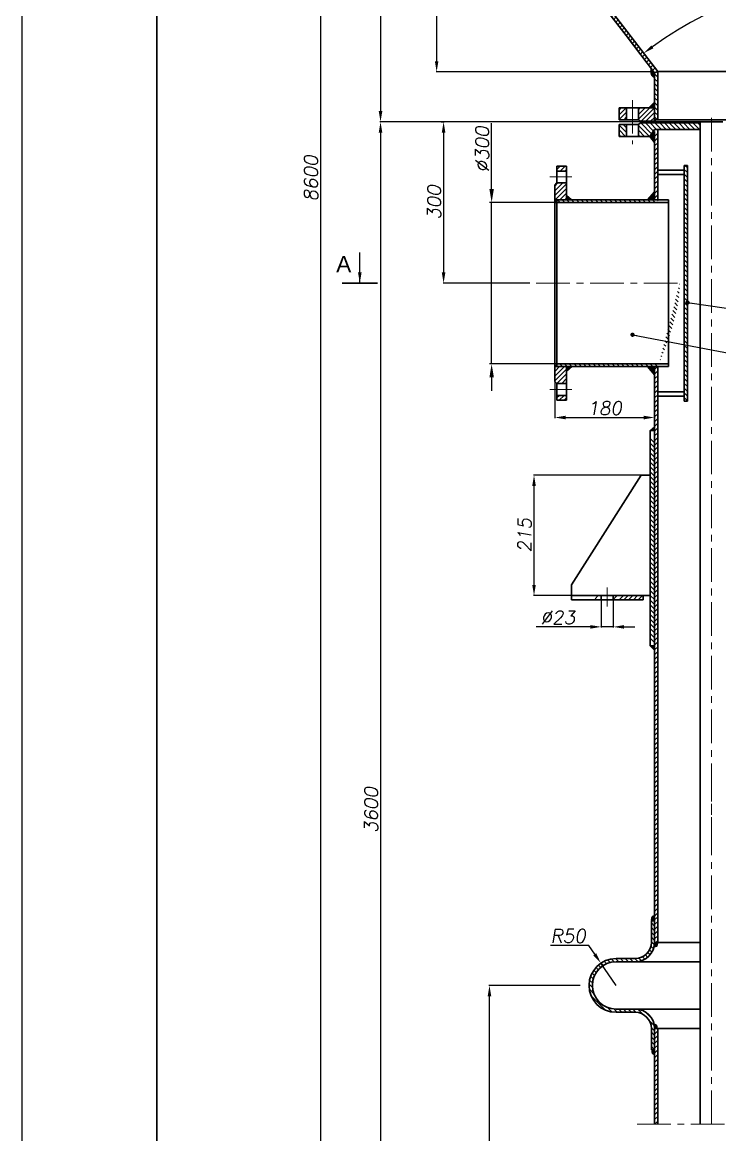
# Model space of a CAD drawing. Header units: inches. Extents: x 41 to 5981, y 0 to 8400.
# Drawn here: x 41 to 1338, y 2521 to 4589 of the extents above; entities that cross this region are included whole.
import ezdxf

# ---------------------------------------------------------------- set-up
doc = ezdxf.new("R2010")
doc.units = ezdxf.units.IN
doc.header["$LTSCALE"] = 50
doc.header["$MEASUREMENT"] = 0
doc.linetypes.add('CENTER', pattern=[2, 1.25, -0.25, 0.25, -0.25])
doc.layers.get('0').update_dxf_attribs({"plot": 0})
for name, color, linetype, lineweight in [('Dam', 2, 'Continuous', 30), ('kthuoc', 3, 'Continuous', 13), ('manh', 4, 'Continuous', 13), ('Tam', 1, 'CENTER', 13)]:
    doc.layers.add(name, color=color, linetype=linetype, lineweight=lineweight)
doc.styles.add('chu2.5', font='txt.shx', dxfattribs={"oblique": 10, "height": 25})
doc.dimstyles.new('Copy of kichthuoc2.5', dxfattribs={"dimtxt": 25, "dimasz": 25, "dimexe": 4, "dimexo": 0, "dimgap": 5, "dimtad": 1, "dimdec": 0, "dimzin": 0, "dimdsep": 46, "dimtxsty": 'chu2.5', "dimcen": 5, "dimclrd": 256, "dimclre": 256, "dimclrt": 256, "dimadec": 0, "dimazin": 0, "dimtfac": 1, "dimtdec": 0, "dimtmove": 0, "dimatfit": 0, "dimfxl": 0, "dimtolj": 1, "dimtzin": 0, "dimarcsym": 0})
doc.dimstyles.new('kichthuoc2.5', dxfattribs={"dimtxt": 25, "dimasz": 20, "dimexe": 1, "dimexo": 0, "dimgap": 5, "dimtad": 1, "dimtoh": 1, "dimdec": 0, "dimzin": 0, "dimdsep": 46, "dimtxsty": 'chu2.5', "dimcen": 5, "dimclrd": 256, "dimclre": 256, "dimclrt": 256, "dimadec": 0, "dimazin": 0, "dimtfac": 1, "dimtdec": 0, "dimtmove": 0, "dimatfit": 0, "dimfxl": 0, "dimtolj": 1, "dimtzin": 0, "dimarcsym": 0})
pattern_1 = [(45, (-130.6606, 271.374), (-4.419417, 4.419417), [])]
pattern_2 = [(135, (-2152.4106, 720.508), (-4.419417, -4.419417), [])]
pattern_3 = [(45, (-2152.4106, 720.508), (-4.419417, 4.419417), [])]
pattern_4 = [(45, (0, 271.374), (-4.419417, 4.419417), [])]
pattern_5 = [(135, (0, 271.374), (-4.419417, -4.419417), [])]

# ---------------------------------------------------------------- blocks, each defined once
blk = doc.blocks.new('*D23')
at = {"layer": 'DEFPOINTS', "color": 0}
for p in [(1471.2, 4659.1), (1121.8, 4628.5), (2076.8, 4567.5), (1222.7, 4497), (2022.7, 4497)]:
    blk.add_point(p, dxfattribs=at)
at = {"layer": 'kthuoc', "lineweight": -2}
blk.add_arc((1622.7, 3975.7), 700, 54.137, 125.863, dxfattribs=at)
at = {"layer": 'kthuoc'}
for points in [[(1214.6, 4540.3), (1210.6, 4545.7), (1196.6, 4531.1)], [(2034.8, 4545.7), (2030.8, 4540.3), (2048.9, 4531.1)]]:
    blk.add_solid(points, dxfattribs=at)
at = {"layer": 'kthuoc', "insert": (1713.9, 4687.4), "char_height": 25, "attachment_point": 5, "rotation": 352.6964, "style": 'chu2.5'}
blk.add_mtext('\\A1;75°', dxfattribs=at)
blk = doc.blocks.new('*D35')
at = {"layer": 'DEFPOINTS', "color": 0}
for p in [(820.1, 4403.5), (824.5, 4103.5), (984.9, 4103.5)]:
    blk.add_point(p, dxfattribs=at)
at = {"layer": 'kthuoc', "lineweight": -2}
for p, q in [((820.1, 4403.5), (825.5, 4403.5)), ((824.5, 4383.5), (824.5, 4123.5)), ((984.9, 4103.5), (823.5, 4103.5))]:
    blk.add_line(p, q, dxfattribs=at)
at = {"layer": 'kthuoc'}
for points in [[(821.2, 4383.5), (827.8, 4383.5), (824.5, 4403.5)], [(821.2, 4123.5), (827.8, 4123.5), (824.5, 4103.5)]]:
    blk.add_solid(points, dxfattribs=at)
at = {"layer": 'kthuoc', "insert": (807, 4253.5), "char_height": 25, "attachment_point": 5, "rotation": 90, "style": 'chu2.5'}
blk.add_mtext('\\A1;300', dxfattribs=at)
blk = doc.blocks.new('*D10')
at = {"layer": 'DEFPOINTS', "color": 0}
for p in [(820.6, 4895.1), (707.3, 4403.5), (1056, 4403.5)]:
    blk.add_point(p, dxfattribs=at)
at = {"layer": 'kthuoc', "lineweight": -2}
for p, q in [((820.6, 4895.1), (706.3, 4895.1)), ((707.3, 4875.1), (707.3, 4423.5)), ((1056, 4403.5), (706.3, 4403.5))]:
    blk.add_line(p, q, dxfattribs=at)
at = {"layer": 'kthuoc'}
for points in [[(704, 4875.1), (710.7, 4875.1), (707.3, 4895.1)], [(704, 4423.5), (710.7, 4423.5), (707.3, 4403.5)]]:
    blk.add_solid(points, dxfattribs=at)
at = {"layer": 'kthuoc', "insert": (689.8, 4649.3), "char_height": 25, "attachment_point": 5, "rotation": 90, "style": 'chu2.5'}
blk.add_mtext('\\A1;300', dxfattribs=at)
blk = doc.blocks.new('*D34')
at = {"layer": 'DEFPOINTS', "color": 0}
for p in [(1031.2, 4215.2), (1216.7, 3881), (1216.7, 3853.9)]:
    blk.add_point(p, dxfattribs=at)
at = {"layer": 'kthuoc', "lineweight": -2}
for p, q in [((1031.2, 4215.2), (1031.2, 3852.9)), ((1216.7, 3881), (1216.7, 3852.9)), ((1051.2, 3853.9), (1196.7, 3853.9))]:
    blk.add_line(p, q, dxfattribs=at)
at = {"layer": 'kthuoc'}
for points in [[(1051.2, 3857.2), (1051.2, 3850.5), (1031.2, 3853.9)], [(1196.7, 3857.2), (1196.7, 3850.5), (1216.7, 3853.9)]]:
    blk.add_solid(points, dxfattribs=at)
at = {"layer": 'kthuoc', "insert": (1124, 3871.4), "char_height": 25, "attachment_point": 5, "style": 'chu2.5'}
blk.add_mtext('\\A1;180', dxfattribs=at)
blk = doc.blocks.new('*D6')
at = {"layer": 'DEFPOINTS', "color": 0}
for p in [(874.9, 4895.1), (811.6, 4496.3), (1215.7, 4496.3)]:
    blk.add_point(p, dxfattribs=at)
at = {"layer": 'kthuoc', "lineweight": -2}
for p, q in [((874.9, 4895.1), (810.6, 4895.1)), ((811.6, 4875.1), (811.6, 4516.3)), ((1215.7, 4496.3), (810.6, 4496.3))]:
    blk.add_line(p, q, dxfattribs=at)
at = {"layer": 'kthuoc'}
for points in [[(808.3, 4875.1), (814.9, 4875.1), (811.6, 4895.1)], [(808.3, 4516.3), (814.9, 4516.3), (811.6, 4496.3)]]:
    blk.add_solid(points, dxfattribs=at)
at = {"layer": 'kthuoc', "insert": (794.1, 4695.7), "char_height": 25, "attachment_point": 5, "rotation": 90, "style": 'chu2.5'}
blk.add_mtext('\\A1;200', dxfattribs=at)
blk = doc.blocks.new('*D33')
at = {"layer": 'DEFPOINTS', "color": 0}
for p in [(909.8, 2798.2), (1078.2, 2798.2), (1102.1, 1844.6)]:
    blk.add_point(p, dxfattribs=at)
at = {"layer": 'kthuoc', "lineweight": -2}
for p, q in [((1078.2, 2798.2), (908.8, 2798.2)), ((909.8, 1864.6), (909.8, 2778.2)), ((1102.1, 1844.6), (908.8, 1844.6))]:
    blk.add_line(p, q, dxfattribs=at)
at = {"layer": 'kthuoc'}
for points in [[(906.5, 2778.2), (913.1, 2778.2), (909.8, 2798.2)], [(906.5, 1864.6), (913.1, 1864.6), (909.8, 1844.6)]]:
    blk.add_solid(points, dxfattribs=at)
at = {"layer": 'kthuoc', "insert": (892.3, 2321.4), "char_height": 25, "attachment_point": 5, "rotation": 90, "style": 'chu2.5'}
blk.add_mtext('\\A1;1000', dxfattribs=at)
blk = doc.blocks.new('*D5')
at = {"layer": 'DEFPOINTS', "color": 0}
for p in [(1331.9, 4403.5), (707.3, 1844.6), (1306.3, 1844.6)]:
    blk.add_point(p, dxfattribs=at)
at = {"layer": 'kthuoc', "lineweight": -2}
for p, q in [((1331.9, 4403.5), (706.3, 4403.5)), ((707.3, 4383.5), (707.3, 1864.6)), ((1306.3, 1844.6), (706.3, 1844.6))]:
    blk.add_line(p, q, dxfattribs=at)
at = {"layer": 'kthuoc'}
for points in [[(704, 4383.5), (710.7, 4383.5), (707.3, 4403.5)], [(704, 1864.6), (710.7, 1864.6), (707.3, 1844.6)]]:
    blk.add_solid(points, dxfattribs=at)
at = {"layer": 'kthuoc', "insert": (689.8, 3124.1), "char_height": 25, "attachment_point": 5, "rotation": 90, "style": 'chu2.5'}
blk.add_mtext('\\A1;3600', dxfattribs=at)
blk = doc.blocks.new('*D4')
at = {"layer": 'DEFPOINTS', "color": 0}
for p in [(1071.3, 4253.5), (913.8, 3953.5), (1090.3, 3953.5)]:
    blk.add_point(p, dxfattribs=at)
at = {"layer": 'kthuoc', "lineweight": -2}
for p, q in [((913.8, 4278.5), (913.8, 4401.2)), ((1071.3, 4253.5), (909.8, 4253.5)), ((913.8, 3953.5), (913.8, 4253.5)), ((1090.3, 3953.5), (909.8, 3953.5)), ((913.8, 3928.5), (913.8, 3903.5))]:
    blk.add_line(p, q, dxfattribs=at)
at = {"layer": 'kthuoc'}
for points in [[(909.7, 4278.5), (918, 4278.5), (913.8, 4253.5)], [(909.7, 3928.5), (918, 3928.5), (913.8, 3953.5)]]:
    blk.add_solid(points, dxfattribs=at)
at = {"layer": 'kthuoc', "insert": (896.3, 4352.4), "char_height": 25, "attachment_point": 5, "rotation": 90, "style": 'chu2.5'}
blk.add_mtext('\\A1;%%c300', dxfattribs=at)
blk = doc.blocks.new('*D31')
at = {"layer": 'DEFPOINTS', "color": 0}
for p in [(1116.8, 2839.6), (1145, 2798.2)]:
    blk.add_point(p, dxfattribs=at)
at = {"layer": 'kthuoc', "lineweight": -2}
for p, q in [((1094.3, 2872.6), (1023.1, 2872.6)), ((1105.5, 2856.1), (1094.3, 2872.6)), ((1145, 2798.2), (1116.8, 2839.6))]:
    blk.add_line(p, q, dxfattribs=at)
at = {"layer": 'kthuoc'}
blk.add_solid([(1108.3, 2857.9), (1102.8, 2854.2), (1116.8, 2839.6)], dxfattribs=at)
at = {"layer": 'kthuoc', "insert": (1056.2, 2890.1), "char_height": 25, "attachment_point": 5, "style": 'chu2.5'}
blk.add_mtext('\\A1;R50', dxfattribs=at)
blk = doc.blocks.new('*D18')
at = {"layer": 'DEFPOINTS', "color": 0}
for p in [(1531.5, 7993.5), (595.6, 603.3), (745.3, 603.3)]:
    blk.add_point(p, dxfattribs=at)
at = {"layer": 'kthuoc', "lineweight": -2}
for p, q in [((1531.5, 7993.5), (594.6, 7993.5)), ((595.6, 7973.5), (595.6, 623.3)), ((745.3, 603.3), (594.6, 603.3))]:
    blk.add_line(p, q, dxfattribs=at)
at = {"layer": 'kthuoc'}
for points in [[(592.3, 7973.5), (599, 7973.5), (595.6, 7993.5)], [(592.3, 623.3), (599, 623.3), (595.6, 603.3)]]:
    blk.add_solid(points, dxfattribs=at)
at = {"layer": 'kthuoc', "insert": (578.1, 4298.4), "char_height": 25, "attachment_point": 5, "rotation": 90, "style": 'chu2.5'}
blk.add_mtext('\\A1;8600', dxfattribs=at)
blk = doc.blocks.new('*D65')
at = {"layer": 'DEFPOINTS', "color": 0}
for p in [(1117.4, 3516.6), (1140, 3518.8), (1140, 3464.7)]:
    blk.add_point(p, dxfattribs=at)
at = {"layer": 'kthuoc', "lineweight": -2}
for p, q in [((1117.4, 3516.6), (1117.4, 3463.7)), ((1140, 3518.8), (1140, 3463.7)), ((1097.4, 3464.7), (996.3, 3464.7)), ((1140, 3464.7), (1117.4, 3464.7)), ((1160, 3464.7), (1180, 3464.7))]:
    blk.add_line(p, q, dxfattribs=at)
at = {"layer": 'kthuoc'}
for points in [[(1097.4, 3468), (1097.4, 3461.4), (1117.4, 3464.7)], [(1160, 3468), (1160, 3461.4), (1140, 3464.7)]]:
    blk.add_solid(points, dxfattribs=at)
at = {"layer": 'kthuoc', "insert": (1036.8, 3482.2), "char_height": 25, "attachment_point": 5, "style": 'chu2.5'}
blk.add_mtext('\\A1;%%c23', dxfattribs=at)
blk = doc.blocks.new('*D64')
at = {"layer": 'DEFPOINTS', "color": 0}
for p in [(992.6, 3746.8), (1200.4, 3746.8), (1070.2, 3522.8)]:
    blk.add_point(p, dxfattribs=at)
at = {"layer": 'kthuoc', "lineweight": -2}
for p, q in [((1200.4, 3746.8), (991.6, 3746.8)), ((992.6, 3542.8), (992.6, 3726.8)), ((1070.2, 3522.8), (991.6, 3522.8))]:
    blk.add_line(p, q, dxfattribs=at)
at = {"layer": 'kthuoc'}
for points in [[(989.3, 3726.8), (995.9, 3726.8), (992.6, 3746.8)], [(989.3, 3542.8), (995.9, 3542.8), (992.6, 3522.8)]]:
    blk.add_solid(points, dxfattribs=at)
at = {"layer": 'kthuoc', "insert": (975.1, 3634.8), "char_height": 25, "attachment_point": 5, "rotation": 90, "style": 'chu2.5'}
blk.add_mtext('\\A1;215', dxfattribs=at)

msp = doc.modelspace()

# ---------------------------------------------------------------- hatches: boundary and pattern name
at = {"layer": 'Dam'}
h = msp.add_hatch(dxfattribs=at)
h.set_pattern_fill('ANSI31', color=256, scale=66.666667, style=0)
h.set_pattern_definition([(45, (-510.919, 167.7144), (-5.892557, 5.892557), [])])
h.paths.add_polyline_path([(1117.4, 3522.8), (1106, 3522.8), (1106, 3514.8), (1117.4, 3514.8)])
h.paths.add_polyline_path([(1151.4, 3522.8), (1140, 3522.8), (1140, 3514.8), (1151.4, 3514.8)])
at = {"layer": 'kthuoc'}
h = msp.add_hatch(dxfattribs=at)
h.set_pattern_fill('ANSI31', color=256, scale=50, style=0)
h.set_pattern_definition(pattern_4)
h.paths.add_polyline_path([(1182.8, 4539.2), (1186.5, 4534.3), (1190.9, 4538.5), (1121.8, 4628.4), (1117.1, 4624.7)])
h = msp.add_hatch(dxfattribs=at)
h.set_pattern_fill('ANSI31', color=256, scale=50, style=0)
h.set_pattern_definition([(45, (-230.6606, 271.374), (-4.419417, 4.419417), [])])
h.paths.add_polyline_path([(1187.5, 4542.8), (1182.8, 4539.2), (1216.7, 4494.9), (1216.7, 4504.8)])
h = msp.add_hatch(color=256, dxfattribs=at)
edge = h.paths.add_edge_path()
edge.add_line((1216.7, 4494.9), (1210.3, 4503.4))
edge.add_spline(control_points=[(1210.3, 4503.4), (1209.4, 4499), (1208, 4491.4), (1214.1, 4487.1), (1216.7, 4485.3)], knot_values=[0, 0, 0, 0, 8.00018, 13.861031, 13.861031, 13.861031, 13.861031], degree=3, periodic=0)
edge.add_line((1216.7, 4485.3), (1216.7, 4494.9))
h = msp.add_hatch(dxfattribs=at)
h.set_pattern_fill('ANSI31', color=256, scale=50, angle=90, style=0)
h.set_pattern_definition([(135, (-130.6606, 271.374), (-4.419417, -4.419417), [])])
h.paths.add_polyline_path([(1222.7, 4497), (1216.7, 4494.7), (1216.7, 4404.5), (1222.7, 4404.5), (1222.7, 4454.5)])
h = msp.add_hatch(dxfattribs=at)
h.set_pattern_fill('ANSI31', color=256, scale=50, style=0)
h.set_pattern_definition(pattern_1)
h.paths.add_polyline_path([(1186.7, 4407.5), (1190.7, 4404.5), (1216.7, 4404.5), (1216.7, 4429.5), (1186.7, 4429.5)])
h.paths.add_polyline_path([(1150.7, 4407.5), (1164.7, 4407.5), (1164.7, 4429.5), (1150.7, 4429.5)])
for points in [[(1216.7, 4440), (1205.9, 4429.5), (1216.7, 4429.5)], [(1221.7, 4407.5), (1216.7, 4407.5), (1216.7, 4404.5)], [(1216.7, 4364.9), (1208, 4376.5), (1216.7, 4389.5)], [(1053.2, 4267.5), (1062.2, 4258.5), (1053.2, 4258.5)], [(1216.7, 4258.5), (1203, 4258.5), (1216.7, 4274.3)], [(1031.2, 4258.5), (1035.2, 4258.5), (1035.2, 4254.5)], [(1031.2, 3948.5), (1035.2, 3948.5), (1035.2, 3952.5)], [(1053.2, 3938.3), (1063.4, 3948.5), (1053.2, 3948.5)], [(1216.7, 3948.5), (1203, 3948.5), (1216.7, 3932.7)], [(1216.7, 3836.6), (1208.7, 3829.6), (1216.7, 3829.6)], [(1216.7, 3429.6), (1208.7, 3429.6), (1216.7, 3421.2)]]:
    msp.add_hatch(color=256, dxfattribs=at).paths.add_polyline_path(points)
h = msp.add_hatch(dxfattribs=at)
h.set_pattern_fill('ANSI31', color=256, scale=50, angle=90, style=0)
h.set_pattern_definition(pattern_5)
h.paths.add_polyline_path([(1164.7, 4376.5), (1150.7, 4376.5), (1150.7, 4398.5), (1164.7, 4398.5)])
h.paths.add_polyline_path([(1301.7, 4389.5), (1216.7, 4389.5), (1208, 4376.5), (1186.7, 4376.5), (1186.7, 4398.5), (1190.7, 4401.5), (1301.7, 4401.5)])
h = msp.add_hatch(dxfattribs=at)
h.set_pattern_fill('ANSI37', color=256, scale=10, angle=90, style=0)
h.set_pattern_definition([(45, (5597.8224, -25.6262), (0.88388348, -0.88388348), []), (315, (5597.8224, -25.6262), (-0.88388348, -0.88388348), [])])
h.paths.add_polyline_path([(1190.7, 4401.5), (1190.7, 4404.5), (1216.7, 4404.5), (1216.7, 4401.5)])
h = msp.add_hatch(dxfattribs=at)
h.set_pattern_fill('ANSI31', color=256, scale=50, style=0)
h.set_pattern_definition(pattern_1)
h.paths.add_polyline_path([(1222.7, 4385.3), (1216.7, 4385.3), (1216.7, 4258.5), (1222.7, 4258.5)])
h = msp.add_hatch(dxfattribs=at)
h.set_pattern_fill('ANSI31', color=256, scale=50, angle=90, style=0)
h.set_pattern_definition([(135, (-2169.266, 720.508), (-4.419417, -4.419417), [])])
h.paths.add_polyline_path([(1277.9, 4103.5), (1271.9, 4103.5), (1271.9, 3884.3), (1277.9, 3884.3)])
h.paths.add_polyline_path([(1277.9, 4322.6), (1271.9, 4322.6), (1271.9, 4103.5), (1277.9, 4103.5)])
h = msp.add_hatch(dxfattribs=at)
h.set_pattern_fill('ANSI31', color=256, scale=50, style=0)
h.set_pattern_definition(pattern_3)
h.paths.add_polyline_path([(1053.2, 4290), (1035.2, 4290), (1031.2, 4286), (1031.2, 4258.5), (1053.2, 4258.5)])
h.paths.add_polyline_path([(1035.2, 4321), (1035.2, 4312), (1053.2, 4312), (1053.2, 4321)])
h = msp.add_hatch(dxfattribs=at)
h.set_pattern_fill('ANSI31', color=256, scale=50, angle=90, style=0)
h.set_pattern_definition(pattern_2)
edge = h.paths.add_edge_path()
edge.add_spline(control_points=[(1224.7, 4253.5), (1224, 4255.1), (1223.4, 4256.8), (1222.7, 4258.5)], knot_values=[0, 0, 0, 0, 5.170409, 5.170409, 5.170409, 5.170409], degree=3, periodic=0)
edge.add_line((1222.7, 4258.5), (1035.2, 4258.5))
edge.add_line((1035.2, 4258.5), (1035.2, 4253.5))
edge.add_line((1035.2, 4253.5), (1224.7, 4253.5))
h = msp.add_hatch(dxfattribs=at)
h.set_pattern_fill('ANSI31', color=256, scale=50, angle=90, style=0)
h.set_pattern_definition(pattern_2)
edge = h.paths.add_edge_path()
edge.add_line((1224.7, 3953.5), (1035.2, 3953.5))
edge.add_line((1035.2, 3953.5), (1035.2, 3948.5))
edge.add_line((1035.2, 3948.5), (1222.7, 3948.5))
edge.add_spline(control_points=[(1222.7, 3948.5), (1243.1, 4000.1), (1263.5, 4051.8), (1263.5, 4103.5)], knot_values=[160.282688, 160.282688, 160.282688, 160.282688, 320.565376, 320.565376, 320.565376, 320.565376], degree=3, periodic=0)
h = msp.add_hatch(dxfattribs=at)
h.set_pattern_fill('ANSI31', color=256, scale=50, style=0)
h.set_pattern_definition(pattern_3)
h.paths.add_polyline_path([(1053.2, 3948.5), (1031.2, 3948.5), (1031.2, 3921), (1035.2, 3917), (1053.2, 3917)])
h.paths.add_polyline_path([(1035.2, 3895), (1035.2, 3886), (1053.2, 3886), (1053.2, 3895)])
h = msp.add_hatch(dxfattribs=at)
h.set_pattern_fill('ANSI31', color=256, scale=50, style=0)
h.set_pattern_definition(pattern_1)
h.paths.add_polyline_path([(1222.7, 3948.5), (1216.7, 3948.5), (1216.7, 3927.5), (1222.7, 3927.5)])
h = msp.add_hatch(dxfattribs=at)
h.set_pattern_fill('ANSI31', color=256, scale=50, style=0)
h.set_pattern_definition(pattern_1)
h.paths.add_polyline_path([(1222.7, 3927.5), (1216.7, 3927.5), (1216.7, 3835.9), (1216.7, 3437.4), (1222.7, 3437.4)])
h = msp.add_hatch(dxfattribs=at)
h.set_pattern_fill('ANSI31', color=256, scale=50, angle=90, style=0)
h.set_pattern_definition([(135, (-2465.252, -457.189), (-4.4194174, -4.4194174), [])])
h.paths.add_polyline_path([(1216.7, 3813.7), (1208.7, 3813.7), (1208.7, 3514.8), (1216.7, 3514.8)])
h.paths.add_polyline_path([(1216.7, 3514.8), (1208.7, 3514.8), (1208.7, 3435.5), (1216.7, 3435.5)])
h = msp.add_hatch(dxfattribs=at)
h.set_pattern_fill('ANSI31', color=256, scale=50, style=0)
h.set_pattern_definition([(45, (-130.6606, 227.0094), (-4.419417, 4.419417), [])])
h.paths.add_polyline_path([(1195.4, 3522.8), (1151.4, 3522.8), (1151.4, 3514.8), (1195.4, 3514.8)])
h.paths.add_polyline_path([(1106, 3522.8), (1062, 3522.8), (1062, 3514.8), (1106, 3514.8)], flags=16)
edge = h.paths.add_edge_path()
edge.add_line((1106, 3522.8), (1106, 3514.8))
edge.add_line((1062, 3514.8), (1062, 3522.8))
h = msp.add_hatch(dxfattribs=at)
h.set_pattern_fill('ANSI31', color=256, scale=50, style=0)
h.set_pattern_definition(pattern_1)
h.paths.add_polyline_path([(1222.7, 3437.4), (1216.7, 3437.4), (1216.7, 2925.8), (1222.7, 2925.8)])
h = msp.add_hatch(dxfattribs=at)
h.set_pattern_fill('ANSI31', color=256, scale=50, angle=90, style=0)
h.set_pattern_definition(pattern_5)
h.paths.add_polyline_path([(1180.7, 2848.2), (1145, 2848.2, 1), (1145, 2748.2), (1180.7, 2748.2, -0.414214), (1210.7, 2718.2), (1210.7, 2678.2), (1216.7, 2678.2), (1216.7, 2718.2, 0.414214), (1180.7, 2754.2), (1145, 2754.2, -1), (1145, 2842.2), (1180.7, 2842.2, 0.414214), (1216.7, 2878.2), (1216.7, 2918.2), (1210.7, 2918.2), (1210.7, 2878.2, -0.414214)])
h = msp.add_hatch(color=256, dxfattribs=at)
edge = h.paths.add_edge_path()
edge.add_spline(control_points=[(1216.7, 2928.5), (1214.8, 2927.7), (1210.4, 2925.9), (1210.6, 2921), (1210.7, 2918.2)], knot_values=[0, 0, 0, 0, 5.657802, 13.056383, 13.056383, 13.056383, 13.056383], degree=3, periodic=0)
edge.add_line((1210.7, 2918.2), (1216.7, 2918.2))
edge.add_line((1216.7, 2918.2), (1216.7, 2928.5))
h = msp.add_hatch(dxfattribs=at)
h.set_pattern_fill('ANSI31', color=256, scale=50, style=0)
h.set_pattern_definition(pattern_4)
h.paths.add_polyline_path([(1216.7, 2878.2), (1222.7, 2878.2), (1222.7, 2925.2), (1216.7, 2925.2)])
h = msp.add_hatch(color=256, dxfattribs=at)
edge = h.paths.add_edge_path()
edge.add_spline(control_points=[(1215.6, 2869.3), (1217.4, 2869.5), (1222.1, 2870.2), (1222.5, 2875.2), (1222.7, 2878.2)], knot_values=[0, 0, 0, 0, 5.100995, 12.93211, 12.93211, 12.93211, 12.93211], degree=3, periodic=0)
edge.add_line((1222.7, 2878.2), (1216.7, 2878.2))
edge.add_arc((1180.7, 2878.2), 36, -14.4318, 0, ccw=False)
h = msp.add_hatch(color=256, dxfattribs=at)
edge = h.paths.add_edge_path()
edge.add_spline(control_points=[(1215.6, 2727.2), (1217.4, 2727), (1222.1, 2726.3), (1222.5, 2721.3), (1222.7, 2718.2)], knot_values=[0, 0, 0, 0, 5.100995, 12.93211, 12.93211, 12.93211, 12.93211], degree=3, periodic=0)
edge.add_line((1222.7, 2718.2), (1216.7, 2718.2))
edge.add_arc((1180.7, 2718.2), 36, 360, 374.4318)
h = msp.add_hatch(dxfattribs=at)
h.set_pattern_fill('ANSI31', color=256, scale=50, style=0)
h.set_pattern_definition(pattern_4)
h.paths.add_polyline_path([(1222.7, 2718.2), (1216.7, 2718.2), (1216.7, 2540.1), (1222.7, 2540.1)])
h = msp.add_hatch(color=256, dxfattribs=at)
edge = h.paths.add_edge_path()
edge.add_spline(control_points=[(1216.7, 2668), (1214.8, 2668.8), (1210.4, 2670.6), (1210.6, 2675.5), (1210.7, 2678.2)], knot_values=[0, 0, 0, 0, 5.657802, 13.056383, 13.056383, 13.056383, 13.056383], degree=3, periodic=0)
edge.add_line((1210.7, 2678.2), (1216.7, 2678.2))
edge.add_line((1216.7, 2678.2), (1216.7, 2668))

# ---------------------------------------------------------------- linework, layer by layer
msp.add_lwpolyline([(41.4, 0), (41.4, 8400), (5981.4, 8400), (5981.4, 0), (41.4, 0)], close=True)
at = {"layer": 'Dam'}
for p, q in [((291.4, 50), (291.4, 8350)), ((1182.8, 4539.2), (922.3, 4878.6)), ((1222.7, 4497), (1121.8, 4628.5)), ((1216.7, 4494.9), (1165.8, 4561.3)), ((1216.7, 4494.9), (1222.7, 4497)), ((1216.7, 4494.9), (1216.7, 4401.5)), ((1222.7, 4497), (1222.7, 4407.5)), ((1222.7, 4497), (1622.7, 4497)), ((1216.7, 4401.5), (1216.7, 4454.5)), ((1222.7, 4407.5), (1222.7, 4454.5)), ((1150.7, 4429.5), (1150.7, 4407.5)), ((1150.7, 4429.5), (1216.7, 4429.5)), ((1164.7, 4429.5), (1164.7, 4407.5)), ((1179.7, 4429.5), (1216.7, 4429.5)), ((1186.7, 4429.5), (1186.7, 4407.5)), ((1186.7, 4407.5), (1150.7, 4407.5)), ((1190.7, 4404.5), (1186.7, 4407.5)), ((1216.7, 4407.5), (2028.7, 4407.5)), ((1150.7, 4398.5), (1186.7, 4398.5)), ((1150.7, 4398.5), (1150.7, 4376.5)), ((1164.7, 4398.5), (1164.7, 4376.5)), ((1190.7, 4401.5), (1186.7, 4398.5)), ((1186.7, 4398.5), (1186.7, 4376.5)), ((1190.7, 4404.5), (1216.7, 4404.5)), ((1190.7, 4404.5), (1190.7, 4401.5)), ((1301.7, 4401.5), (1190.7, 4401.5)), ((1216.7, 4389.5), (1208, 4376.5)), ((1216.7, 4389.5), (1222.7, 4389.5)), ((1301.7, 4389.5), (1216.7, 4389.5)), ((1216.7, 4385.3), (1216.7, 4258.5)), ((1222.7, 4389.5), (1222.7, 4258.5)), ((1343.7, 4403.5), (1301.7, 4403.5)), ((1301.7, 4403.5), (1301.7, 3095.9)), ((1301.7, 4403.5), (1301.7, 3095.9)), ((1150.7, 4376.5), (1208, 4376.5)), ((1208, 4376.5), (1216.7, 4364.9)), ((1216.7, 4258.5), (1216.7, 4323.9)), ((1271.9, 4322.6), (1277.9, 4322.6)), ((1271.9, 4322.6), (1271.9, 3884.3)), ((1277.9, 4322.6), (1277.9, 3884.3)), ((1035.2, 4321), (1035.2, 4290)), ((1053.2, 4321), (1035.2, 4321)), ((1053.2, 4312), (1035.2, 4312)), ((1053.2, 4321), (1053.2, 4258.5)), ((1222.7, 4313.6), (1271.9, 4313.6)), ((1222.7, 4305.6), (1271.9, 4305.6)), ((1035.2, 4290), (1031.2, 4286)), ((1031.2, 4286), (1031.2, 4103.5)), ((1053.2, 4290), (1035.2, 4290)), ((1211.2, 4298.8), (1211.2, 4298.8)), ((1053.2, 4266.4), (1062.2, 4258.5)), ((1031.2, 4258.5), (1035.2, 4254.5)), ((1242.3, 4258.5), (1031.2, 4258.5)), ((1031.2, 4253.5), (1242.3, 4253.5)), ((1035.2, 4258.5), (1035.2, 4103.5)), ((1242.3, 4258.5), (1242.3, 3948.5)), ((636.2, 4103.5), (701.4, 4103.5)), ((1031.2, 3921), (1031.2, 4103.5)), ((1035.2, 3948.5), (1035.2, 4103.5)), ((1031.2, 3948.5), (1035.2, 3952.5)), ((1035.2, 3953.5), (1242.3, 3953.5)), ((1242.3, 3948.5), (1031.2, 3948.5)), ((1053.2, 3886), (1053.2, 3948.5)), ((1053.2, 3939.6), (1063.4, 3948.5)), ((1216.7, 3835.9), (1216.7, 3948.5)), ((1216.7, 3948.5), (1216.7, 2878.2)), ((1222.7, 3948.5), (1222.7, 2878.2)), ((1035.2, 3917), (1031.2, 3921)), ((1053.2, 3917), (1035.2, 3917)), ((1035.2, 3886), (1035.2, 3917)), ((1053.2, 3895), (1035.2, 3895)), ((1222.7, 3901.4), (1271.9, 3901.4)), ((1222.7, 3893.4), (1271.9, 3893.4)), ((1053.2, 3886), (1035.2, 3886)), ((1271.9, 3884.3), (1277.9, 3884.3)), ((1208.7, 3829.6), (1216.7, 3829.6)), ((1208.7, 3829.6), (1208.7, 3429.6)), ((1192, 3746.8), (1062, 3542.8)), ((1208.7, 3746.8), (1192, 3746.8)), ((1208.7, 3522.8), (1208.7, 3746.8)), ((1062, 3522.8), (1062, 3542.8)), ((1062, 3514.8), (1062, 3522.8)), ((1062, 3522.8), (1195.4, 3522.8)), ((1117.4, 3522.8), (1117.4, 3514.8)), ((1140, 3522.8), (1140, 3514.8)), ((1195.4, 3522.8), (1208.7, 3522.8)), ((1195.4, 3514.8), (1195.4, 3522.8)), ((1195.4, 3514.8), (1062, 3514.8)), ((1208.7, 3429.6), (1216.7, 3429.6)), ((1301.7, 2540.1), (1301.7, 3152.2)), ((1301.7, 2540.1), (1301.7, 3152.2)), ((1210.7, 2918.2), (1216.7, 2918.2)), ((1210.7, 2918.2), (1210.7, 2878.2)), ((1216.7, 2878.2), (1222.7, 2878.2)), ((1222.7, 2878.2), (1301.7, 2878.2)), ((1145, 2848.2), (1180.7, 2848.2)), ((1145, 2842.2), (1180.7, 2842.2)), ((1176.4, 2842.2), (1301.7, 2842.2)), ((1145, 2754.2), (1180.7, 2754.2)), ((1176.4, 2754.2), (1301.7, 2754.2)), ((1145, 2748.2), (1180.7, 2748.2)), ((1210.7, 2678.2), (1210.7, 2718.2)), ((1216.7, 2540.1), (1216.7, 2718.2)), ((1222.7, 2718.2), (1216.7, 2718.2)), ((1222.7, 2718.2), (1222.7, 2540.1)), ((1222.7, 2718.2), (1301.7, 2718.2)), ((1216.7, 2678.2), (1210.7, 2678.2))]:
    msp.add_line(p, q, dxfattribs=at)
for centre, radius, start, end in [((1180.7, 2878.2), 36, 270, 0), ((1180.7, 2878.2), 30, 270, 0), ((1145, 2798.2), 50, 90, 270), ((1145, 2798.2), 44, 90, 270), ((1180.7, 2718.2), 36, 0, 90), ((1180.7, 2718.2), 30, 0, 90)]:
    msp.add_arc(centre, radius, start, end, dxfattribs=at)
at = {"layer": 'kthuoc'}
for p, q in [((1205.9, 4429.5), (1216.7, 4440)), ((1216.7, 4404.5), (1221.7, 4407.5)), ((1203, 4258.5), (1216.7, 4274.3)), ((1203, 3948.5), (1216.7, 3932.7)), ((1208.7, 3829.6), (1216.7, 3836.6)), ((1208.7, 3429.6), (1216.7, 3421.2))]:
    msp.add_line(p, q, dxfattribs=at)
for points in [[(1210.3, 4503.4), (1210.3, 4491.4), (1216.7, 4485.3)], [(1210.7, 2918.2), (1211.8, 2925.6), (1216.7, 2928.5)], [(1222.7, 2878.2), (1220.5, 2870.7), (1215.6, 2869.3)]]:
    msp.add_spline(points, degree=3, dxfattribs=at)
at = {"layer": 'manh'}
msp.add_line((668.8, 4103.5), (668.8, 4160.4), dxfattribs=at)
at = {"layer": 'Tam'}
for p, q in [((1175.6, 4444.1), (1175.6, 4362)), ((1322.7, 4410.8), (1322.7, 3095.9)), ((1063, 4301), (1022.3, 4301)), ((1062, 4301), (1026.2, 4301)), ((996.8, 4103.5), (1264.9, 4103.5)), ((1063, 3906), (1022.3, 3906)), ((1062, 3906), (1026.2, 3906)), ((1128.7, 3537.7), (1128.7, 3502.8)), ((1322.7, 2540.1), (1322.7, 3152.2)), ((1184.1, 2540.1), (2069.2, 2540.1))]:
    msp.add_line(p, q, dxfattribs=at)

# ---------------------------------------------------------------- texts
at = {"layer": 'manh', "insert": (624.9, 4139), "char_height": 30, "width": 272.762, "attachment_point": 4}
msp.add_mtext('{\\f.VnArial|b0|i0|c0|p34;A}', dxfattribs=at)

# ---------------------------------------------------------------- dimensions: what is measured, and where the dimension line sits
at = {"layer": 'kthuoc'}
for base, p1, p2, text, picture, middle in [((595.6, 603.3), (1531.5, 7993.5), (745.3, 603.3), '8600', '*D18', (578.1, 4298.4)), ((707.3, 4403.5), (820.6, 4895.1), (1056, 4403.5), '300', '*D10', (689.8, 4649.3)), ((811.6, 4496.3), (874.9, 4895.1), (1215.7, 4496.3), '200', '*D6', (794.1, 4695.7)), ((707.3, 1844.6), (1331.9, 4403.5), (1306.3, 1844.6), '3600', '*D5', (689.8, 3124.1)), ((992.6, 3746.8), (1070.2, 3522.8), (1200.4, 3746.8), '215', '*D64', (975.1, 3634.8)), ((909.8, 2798.2), (1102.1, 1844.6), (1078.2, 2798.2), '1000', '*D33', (892.3, 2321.4))]:
    dim = msp.add_linear_dim(base=base, p1=p1, p2=p2, angle=90, text=text, dimstyle='kichthuoc2.5', dxfattribs=at)
    dim.commit()
    dim.dimension.update_dxf_attribs({"geometry": picture, "text_midpoint": middle})
dim = msp.add_angular_dim_2l(base=(1471.2, 4659.1), line1=((2022.7, 4497), (2076.8, 4567.5)), line2=((1222.7, 4497), (1121.8, 4628.5)), dimstyle='kichthuoc2.5', dxfattribs=at)
dim.commit()
dim.dimension.update_dxf_attribs({"geometry": '*D23', "text_midpoint": (1711.7, 4670), "dimtype": 162})
dim = msp.add_linear_dim(base=(824.5, 4103.5), p1=(820.1, 4403.5), p2=(984.9, 4103.5), angle=90, dimstyle='kichthuoc2.5', dxfattribs=at)
dim.commit()
dim.dimension.update_dxf_attribs({"geometry": '*D35', "text_midpoint": (807, 4253.5)})
dim = msp.add_linear_dim(base=(913.8, 3953.5), p1=(1071.3, 4253.5), p2=(1090.3, 3953.5), angle=90, text='%%c<>', dimstyle='Copy of kichthuoc2.5', dxfattribs=at)
dim.commit()
dim.dimension.update_dxf_attribs({"geometry": '*D4', "text_midpoint": (913.8, 4352.4), "dimtype": 160})
dim = msp.add_linear_dim(base=(1216.7, 3853.9), p1=(1031.2, 4215.2), p2=(1216.7, 3881), text='180', dimstyle='kichthuoc2.5', dxfattribs=at)
dim.commit()
dim.dimension.update_dxf_attribs({"geometry": '*D34', "text_midpoint": (1124, 3871.4)})
dim = msp.add_linear_dim(base=(1140, 3464.7), p1=(1117.4, 3516.6), p2=(1140, 3518.8), text='%%c<>', dimstyle='kichthuoc2.5', dxfattribs=at)
dim.commit()
dim.dimension.update_dxf_attribs({"geometry": '*D65', "text_midpoint": (1036.8, 3464.7), "dimtype": 160})
dim = msp.add_radius_dim(center=(1145, 2798.2), mpoint=(1116.8, 2839.6), dimstyle='kichthuoc2.5', dxfattribs=at)
dim.commit()
dim.dimension.update_dxf_attribs({"geometry": '*D31', "text_midpoint": (1056.2, 2890.1)})

# ---------------------------------------------------------------- leaders
for points in [[(1277.9, 4067.6), (3045.4, 3813.8)], [(1175.7, 4007.7), (3045.4, 3650.2)]]:
    msp.add_leader(points, dimstyle='kichthuoc2.5', override={"dimasz": 8, "dimtad": 0, "dimldrblk": 'Dot'}, dxfattribs=at)
at = {"layer": 'manh'}
msp.add_leader([(668.8, 4103.5), (668.8, 4160.4)], dimstyle='kichthuoc2.5', override={"dimgap": 5, "dimtad": 0}, dxfattribs=at)

doc.saveas('drawing.dxf')
